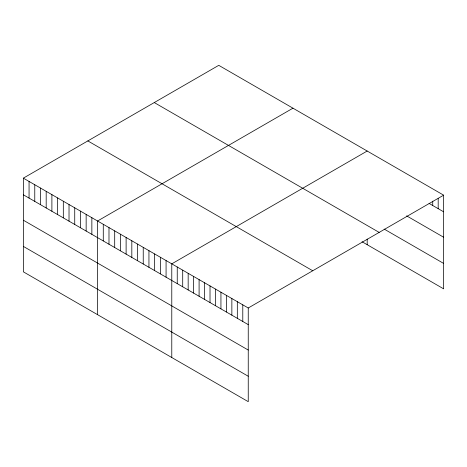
<?xml version="1.0" encoding="UTF-8"?>
<svg xmlns="http://www.w3.org/2000/svg" width="467" height="467" viewBox="0 0 467 467"><rect width="100%" height="100%" fill="white"/><g stroke="black" fill="none" stroke-linecap="round" stroke-linejoin="round"><path stroke-width="0.7" d="M23.35 178.149L248.246 307.992L248.246 401.667L23.35 271.823L23.35 178.149L218.754 65.333L443.65 195.177L443.65 288.851L362.048 241.737M292.967 108.181L97.568 220.996L97.568 314.67M367.185 151.028L171.78 263.843L171.78 357.518M248.246 307.992L443.65 195.177M429.085 203.408L443.65 211.82M406.629 215.865L443.65 237.242M384.178 229.093L443.65 263.429M154.268 102.565L379.169 232.403M87.831 140.917L312.732 270.761M23.35 194.792L248.246 324.635M23.35 220.208L248.246 350.052M23.35 246.401L248.246 376.244M438.186 198.533L438.186 208.667M432.728 201.172L432.728 205.509M367.185 239.057L367.185 244.708M242.787 304.84L242.787 321.477M237.324 301.682L237.324 318.325M231.86 298.53L231.86 315.172M226.402 295.377L226.402 312.02M220.938 292.225L220.938 308.868M215.474 289.073L215.474 305.71M210.016 285.921L210.016 302.558M204.552 282.763L204.552 299.405M199.094 279.61L199.094 296.253M193.63 276.458L193.63 293.101M188.166 273.306L188.166 289.949M182.708 270.154L182.708 286.791M177.244 266.996L177.244 283.638M166.071 260.551L166.071 277.188M160.362 257.253L160.362 273.895M154.653 253.955L154.653 270.597M148.944 250.662L148.944 267.299M143.235 247.364L143.235 264.007M137.531 244.066L137.531 260.709M131.822 240.774L131.822 257.416M126.113 237.475L126.113 254.118M120.404 234.183L120.404 250.82M114.695 230.885L114.695 247.528M108.986 227.587L108.986 244.229M103.277 224.294L103.277 240.931M91.859 217.698L91.859 234.341M86.15 214.406L86.15 231.048M80.441 211.107L80.441 227.75M74.732 207.815L74.732 224.452M69.023 204.517L69.023 221.16M63.314 201.219L63.314 217.861M57.604 197.926L57.604 214.563M51.895 194.628L51.895 211.271M46.186 191.33L46.186 207.973M40.477 188.038L40.477 204.68M34.768 184.739L34.768 201.382M29.059 181.441L29.059 198.084"/></g></svg>
